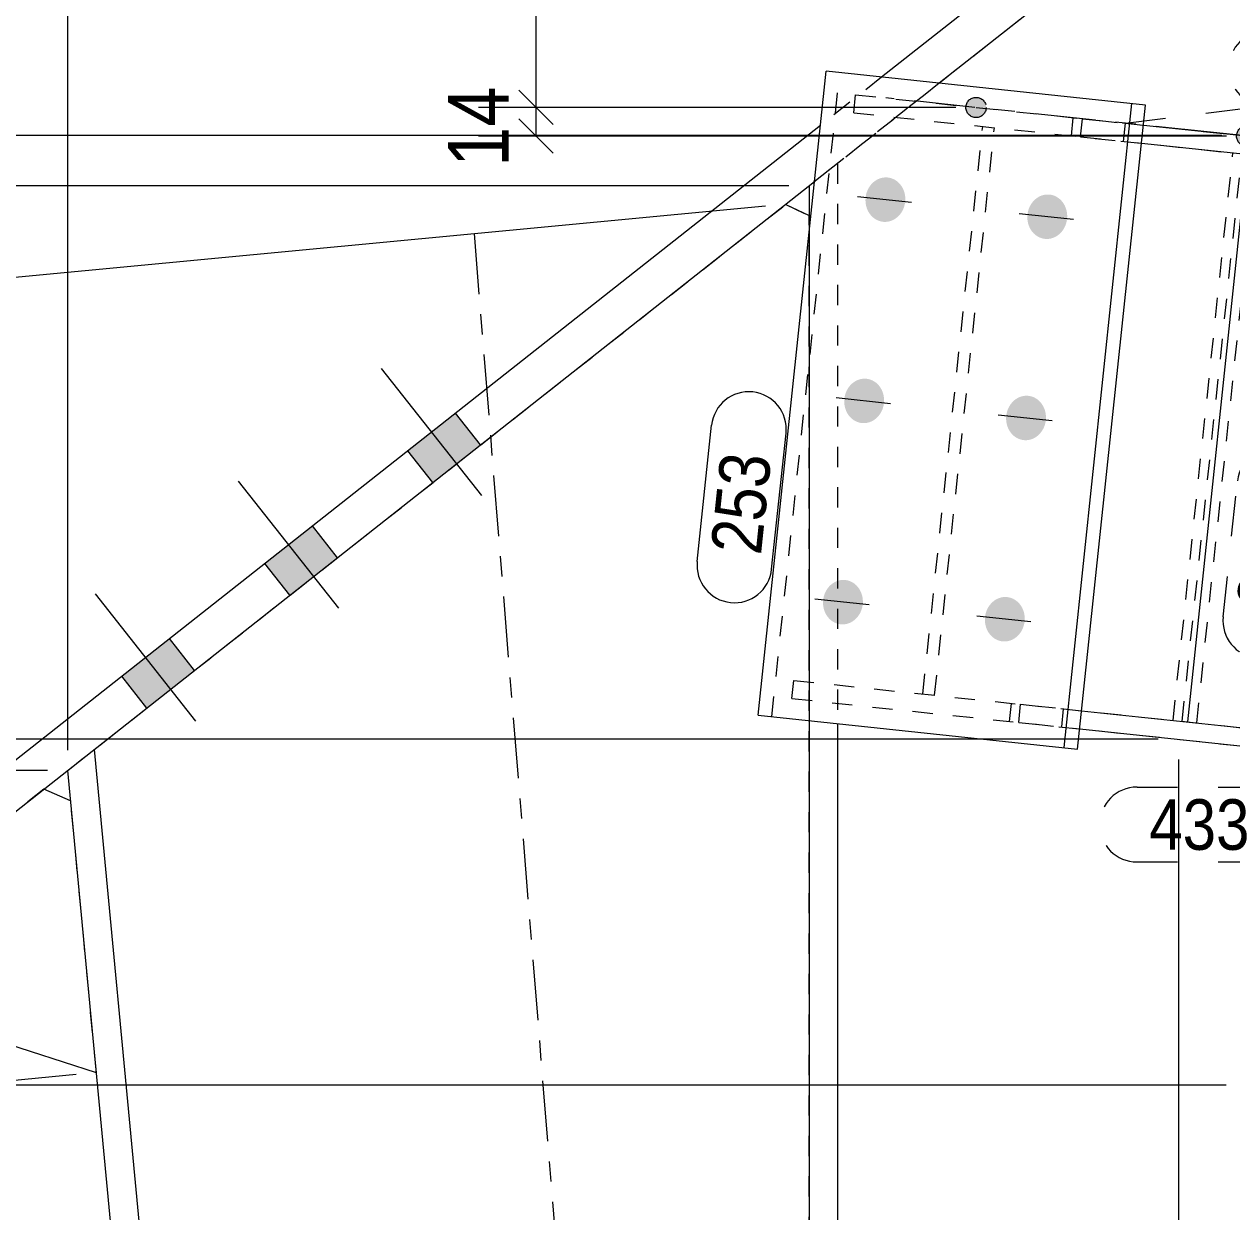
# Model space of a CAD drawing. Header units: millimetres. Extents: x 2 to 579, y 1 to 825.
# Drawn here: x 236.2 to 295.9, y 552.7 to 611.4 of the extents above; entities that cross this region are included whole.
import ezdxf

# ---------------------------------------------------------------- set-up
doc = ezdxf.new("R2010")
doc.units = ezdxf.units.MM
for name, pattern in [('XKITLINE00', [0]), ('XKITLINE01', [4, 1, -1, 1, -1]), ('XKITLINE02', [4, 2, -2]), ('XKITLINE03', [6, 3, -1, 1, -1])]:
    doc.linetypes.add(name, pattern=pattern)
for name, color, linetype, lineweight in [('Bolt', 3, 'Continuous', 0), ('Dimensions', 7, 'Continuous', 0), ('Part', 2, 'Continuous', 0), ('PartMark', 7, 'Continuous', 0)]:
    doc.layers.add(name, color=color, linetype=linetype, lineweight=lineweight)
doc.styles.add('ARIAL', font='ARIAL.TTF')

# ---------------------------------------------------------------- blocks, each defined once
blk = doc.blocks.new('*A15')
at = {"layer": 'Bolt'}
for points in [[(256.395, 588.751), (255.157, 590.322), (257.513, 592.179), (258.751, 590.608)], [(256.395, 588.751), (255.157, 590.322), (257.513, 592.179), (258.751, 590.608)], [(249.327, 583.179), (248.089, 584.75), (250.445, 586.607), (251.683, 585.036)], [(249.327, 583.179), (248.089, 584.75), (250.445, 586.607), (251.683, 585.036)], [(242.259, 577.607), (241.021, 579.178), (243.377, 581.035), (244.615, 579.464)], [(242.259, 577.607), (241.021, 579.178), (243.377, 581.035), (244.615, 579.464)]]:
    blk.add_hatch(color=3, dxfattribs=at).paths.add_polyline_path(points, flags=17)
at = {"layer": 'Bolt', "color": 3, "linetype": 'XKITLINE00', "lineweight": 0}
for p, q in [((258.811, 588.109), (253.859, 594.391)), ((258.811, 588.109), (253.859, 594.391)), ((258.751, 590.608), (257.513, 592.179)), ((258.751, 590.608), (257.513, 592.179)), ((256.395, 588.751), (255.157, 590.322)), ((256.395, 588.751), (255.157, 590.322)), ((251.743, 582.537), (246.791, 588.82)), ((251.743, 582.537), (246.791, 588.82)), ((251.683, 585.036), (250.445, 586.607)), ((251.683, 585.036), (250.445, 586.607)), ((249.327, 583.179), (248.089, 584.75)), ((249.327, 583.179), (248.089, 584.75)), ((244.676, 576.965), (239.723, 583.248)), ((244.676, 576.965), (239.723, 583.248)), ((244.615, 579.464), (243.377, 581.035)), ((244.615, 579.464), (243.377, 581.035)), ((242.259, 577.607), (241.021, 579.178)), ((242.259, 577.607), (241.021, 579.178))]:
    blk.add_line(p, q, dxfattribs=at)
blk = doc.blocks.new('*A27')
at = {"layer": 'Bolt'}
for points in [[(279.732, 602.597), (279.728, 602.571), (279.724, 602.544), (279.719, 602.518), (279.714, 602.491), (279.708, 602.465), (279.701, 602.439), (279.694, 602.413), (279.686, 602.387), (279.678, 602.362), (279.669, 602.336), (279.659, 602.311), (279.65, 602.286), (279.639, 602.262), (279.628, 602.237), (279.616, 602.214), (279.604, 602.19), (279.592, 602.166), (279.579, 602.143), (279.565, 602.121), (279.551, 602.098), (279.537, 602.077), (279.522, 602.055), (279.506, 602.034), (279.49, 602.013), (279.474, 601.993), (279.457, 601.973), (279.44, 601.954), (279.422, 601.935), (279.404, 601.916), (279.386, 601.898), (279.367, 601.881), (279.348, 601.864), (279.328, 601.848), (279.309, 601.832), (279.288, 601.816), (279.268, 601.802), (279.247, 601.787), (279.226, 601.774), (279.205, 601.761), (279.183, 601.748), (279.161, 601.736), (279.139, 601.725), (279.116, 601.714), (279.094, 601.704), (279.071, 601.694), (279.048, 601.686), (279.025, 601.677), (279.001, 601.67), (278.978, 601.663), (278.954, 601.656), (278.931, 601.651), (278.907, 601.646), (278.883, 601.641), (278.859, 601.637), (278.835, 601.634), (278.811, 601.632), (278.787, 601.63), (278.762, 601.629), (278.738, 601.629), (278.714, 601.629), (278.69, 601.63), (278.666, 601.631), (278.642, 601.633), (278.618, 601.636), (278.594, 601.64), (278.57, 601.644), (278.547, 601.649), (278.523, 601.654), (278.5, 601.66), (278.476, 601.667), (278.453, 601.675), (278.43, 601.683), (278.408, 601.691), (278.385, 601.701), (278.363, 601.711), (278.341, 601.721), (278.319, 601.732), (278.298, 601.744), (278.276, 601.756), (278.255, 601.769), (278.235, 601.783), (278.215, 601.797), (278.195, 601.811), (278.175, 601.826), (278.156, 601.842), (278.137, 601.858), (278.118, 601.875), (278.1, 601.892), (278.082, 601.91), (278.065, 601.928), (278.048, 601.947), (278.031, 601.966), (278.015, 601.986), (277.999, 602.006), (277.984, 602.027), (277.969, 602.048), (277.955, 602.069), (277.941, 602.091), (277.928, 602.113), (277.915, 602.136), (277.903, 602.159), (277.891, 602.182), (277.88, 602.205), (277.869, 602.229), (277.859, 602.253), (277.85, 602.278), (277.84, 602.303), (277.832, 602.328), (277.824, 602.353), (277.817, 602.378), (277.81, 602.404), (277.803, 602.43), (277.798, 602.456), (277.793, 602.482), (277.788, 602.509), (277.784, 602.535), (277.781, 602.562), (277.778, 602.588), (277.776, 602.615), (277.774, 602.642), (277.773, 602.669), (277.773, 602.696), (277.773, 602.723), (277.774, 602.75), (277.775, 602.777), (277.777, 602.804), (277.779, 602.831), (277.783, 602.857), (277.786, 602.884), (277.791, 602.911), (277.795, 602.937), (277.801, 602.964), (277.807, 602.99), (277.814, 603.016), (277.821, 603.042), (277.828, 603.068), (277.837, 603.093), (277.846, 603.119), (277.855, 603.144), (277.865, 603.168), (277.875, 603.193), (277.886, 603.217), (277.898, 603.241), (277.91, 603.265), (277.923, 603.288), (277.936, 603.311), (277.949, 603.334), (277.963, 603.356), (277.978, 603.378), (277.993, 603.4), (278.008, 603.421), (278.024, 603.442), (278.041, 603.462), (278.057, 603.482), (278.075, 603.501), (278.092, 603.52), (278.11, 603.538), (278.129, 603.556), (278.147, 603.574), (278.167, 603.591), (278.186, 603.607), (278.206, 603.623), (278.226, 603.638), (278.247, 603.653), (278.267, 603.668), (278.289, 603.681), (278.31, 603.694), (278.332, 603.707), (278.354, 603.719), (278.376, 603.73), (278.398, 603.741), (278.421, 603.751), (278.443, 603.76), (278.466, 603.769), (278.49, 603.778), (278.513, 603.785), (278.536, 603.792), (278.56, 603.798), (278.584, 603.804), (278.608, 603.809), (278.632, 603.814), (278.656, 603.817), (278.68, 603.82), (278.704, 603.823), (278.728, 603.825), (278.752, 603.826), (278.776, 603.826), (278.8, 603.826), (278.825, 603.825), (278.849, 603.824), (278.873, 603.821), (278.897, 603.818), (278.92, 603.815), (278.944, 603.811), (278.968, 603.806), (278.991, 603.8), (279.015, 603.794), (279.038, 603.788), (279.061, 603.78), (279.084, 603.772), (279.107, 603.764), (279.129, 603.754), (279.151, 603.744), (279.174, 603.734), (279.195, 603.723), (279.217, 603.711), (279.238, 603.699), (279.259, 603.686), (279.28, 603.672), (279.3, 603.658), (279.32, 603.644), (279.34, 603.628), (279.359, 603.613), (279.378, 603.596), (279.396, 603.58), (279.415, 603.562), (279.432, 603.545), (279.45, 603.526), (279.467, 603.508), (279.483, 603.488), (279.499, 603.469), (279.515, 603.449), (279.53, 603.428), (279.545, 603.407), (279.559, 603.386), (279.573, 603.364), (279.586, 603.342), (279.599, 603.319), (279.611, 603.296), (279.623, 603.273), (279.634, 603.249), (279.645, 603.226), (279.655, 603.201), (279.665, 603.177), (279.674, 603.152), (279.683, 603.127), (279.691, 603.102), (279.698, 603.076), (279.705, 603.051), (279.711, 603.025), (279.717, 602.999), (279.722, 602.973), (279.726, 602.946), (279.73, 602.92), (279.734, 602.893), (279.737, 602.866), (279.739, 602.84), (279.74, 602.813), (279.741, 602.786), (279.742, 602.759), (279.742, 602.732), (279.741, 602.705), (279.74, 602.678), (279.738, 602.651), (279.735, 602.624)], [(287.732, 601.754), (287.729, 601.727), (287.724, 601.7), (287.719, 601.674), (287.714, 601.647), (287.708, 601.621), (287.701, 601.595), (287.694, 601.569), (287.686, 601.543), (287.678, 601.518), (287.669, 601.492), (287.66, 601.467), (287.65, 601.442), (287.639, 601.418), (287.628, 601.394), (287.617, 601.37), (287.605, 601.346), (287.592, 601.323), (287.579, 601.3), (287.565, 601.277), (287.551, 601.255), (287.537, 601.233), (287.522, 601.211), (287.506, 601.19), (287.491, 601.169), (287.474, 601.149), (287.457, 601.129), (287.44, 601.11), (287.423, 601.091), (287.405, 601.073), (287.386, 601.055), (287.367, 601.037), (287.348, 601.02), (287.329, 601.004), (287.309, 600.988), (287.289, 600.973), (287.268, 600.958), (287.247, 600.943), (287.226, 600.93), (287.205, 600.917), (287.183, 600.904), (287.161, 600.892), (287.139, 600.881), (287.117, 600.87), (287.094, 600.86), (287.071, 600.851), (287.048, 600.842), (287.025, 600.833), (287.002, 600.826), (286.978, 600.819), (286.955, 600.813), (286.931, 600.807), (286.907, 600.802), (286.883, 600.797), (286.859, 600.794), (286.835, 600.791), (286.811, 600.788), (286.787, 600.786), (286.763, 600.785), (286.739, 600.785), (286.714, 600.785), (286.69, 600.786), (286.666, 600.787), (286.642, 600.79), (286.618, 600.793), (286.594, 600.796), (286.571, 600.8), (286.547, 600.805), (286.523, 600.81), (286.5, 600.817), (286.477, 600.823), (286.454, 600.831), (286.431, 600.839), (286.408, 600.847), (286.386, 600.857), (286.363, 600.867), (286.341, 600.877), (286.319, 600.888), (286.298, 600.9), (286.277, 600.912), (286.256, 600.925), (286.235, 600.939), (286.215, 600.953), (286.195, 600.967), (286.175, 600.983), (286.156, 600.998), (286.137, 601.015), (286.118, 601.031), (286.1, 601.049), (286.082, 601.066), (286.065, 601.085), (286.048, 601.103), (286.031, 601.123), (286.015, 601.142), (286, 601.162), (285.985, 601.183), (285.97, 601.204), (285.956, 601.225), (285.942, 601.247), (285.928, 601.269), (285.916, 601.292), (285.903, 601.315), (285.892, 601.338), (285.88, 601.362), (285.87, 601.385), (285.86, 601.41), (285.85, 601.434), (285.841, 601.459), (285.832, 601.484), (285.824, 601.509), (285.817, 601.535), (285.81, 601.56), (285.804, 601.586), (285.798, 601.612), (285.793, 601.638), (285.788, 601.665), (285.784, 601.691), (285.781, 601.718), (285.778, 601.745), (285.776, 601.771), (285.774, 601.798), (285.773, 601.825), (285.773, 601.852), (285.773, 601.879), (285.774, 601.906), (285.775, 601.933), (285.777, 601.96), (285.78, 601.987), (285.783, 602.014), (285.787, 602.04), (285.791, 602.067), (285.796, 602.093), (285.801, 602.12), (285.807, 602.146), (285.814, 602.172), (285.821, 602.198), (285.829, 602.224), (285.837, 602.249), (285.846, 602.275), (285.855, 602.3), (285.865, 602.325), (285.876, 602.349), (285.887, 602.374), (285.898, 602.397), (285.91, 602.421), (285.923, 602.445), (285.936, 602.468), (285.95, 602.49), (285.964, 602.513), (285.978, 602.534), (285.993, 602.556), (286.009, 602.577), (286.025, 602.598), (286.041, 602.618), (286.058, 602.638), (286.075, 602.657), (286.092, 602.676), (286.111, 602.695), (286.129, 602.713), (286.148, 602.73), (286.167, 602.747), (286.186, 602.763), (286.206, 602.779), (286.226, 602.795), (286.247, 602.809), (286.268, 602.824), (286.289, 602.837), (286.31, 602.85), (286.332, 602.863), (286.354, 602.875), (286.376, 602.886), (286.398, 602.897), (286.421, 602.907), (286.444, 602.917), (286.467, 602.925), (286.49, 602.934), (286.513, 602.941), (286.537, 602.948), (286.56, 602.955), (286.584, 602.96), (286.608, 602.965), (286.632, 602.97), (286.656, 602.974), (286.68, 602.977), (286.704, 602.979), (286.728, 602.981), (286.752, 602.982), (286.777, 602.982), (286.801, 602.982), (286.825, 602.981), (286.849, 602.98), (286.873, 602.978), (286.897, 602.975), (286.921, 602.971), (286.945, 602.967), (286.968, 602.962), (286.992, 602.957), (287.015, 602.951), (287.038, 602.944), (287.061, 602.936), (287.084, 602.928), (287.107, 602.92), (287.13, 602.91), (287.152, 602.9), (287.174, 602.89), (287.196, 602.879), (287.217, 602.867), (287.238, 602.855), (287.259, 602.842), (287.28, 602.828), (287.3, 602.814), (287.32, 602.8), (287.34, 602.785), (287.359, 602.769), (287.378, 602.753), (287.397, 602.736), (287.415, 602.719), (287.433, 602.701), (287.45, 602.683), (287.467, 602.664), (287.484, 602.645), (287.5, 602.625), (287.515, 602.605), (287.531, 602.584), (287.545, 602.563), (287.56, 602.542), (287.573, 602.52), (287.587, 602.498), (287.599, 602.475), (287.612, 602.452), (287.623, 602.429), (287.635, 602.406), (287.645, 602.382), (287.656, 602.358), (287.665, 602.333), (287.674, 602.308), (287.683, 602.283), (287.691, 602.258), (287.698, 602.233), (287.705, 602.207), (287.711, 602.181), (287.717, 602.155), (287.722, 602.129), (287.727, 602.102), (287.731, 602.076), (287.734, 602.049), (287.737, 602.023), (287.739, 601.996), (287.741, 601.969), (287.742, 601.942), (287.742, 601.915), (287.742, 601.888), (287.741, 601.861), (287.74, 601.834), (287.738, 601.807), (287.735, 601.78)], [(278.683, 592.653), (278.679, 592.626), (278.675, 592.599), (278.67, 592.573), (278.665, 592.546), (278.659, 592.52), (278.652, 592.494), (278.645, 592.468), (278.637, 592.442), (278.629, 592.417), (278.62, 592.391), (278.611, 592.366), (278.601, 592.342), (278.59, 592.317), (278.579, 592.293), (278.568, 592.269), (278.555, 592.245), (278.543, 592.222), (278.53, 592.199), (278.516, 592.176), (278.502, 592.154), (278.488, 592.132), (278.473, 592.11), (278.457, 592.089), (278.441, 592.068), (278.425, 592.048), (278.408, 592.028), (278.391, 592.009), (278.373, 591.99), (278.355, 591.972), (278.337, 591.954), (278.318, 591.936), (278.299, 591.919), (278.279, 591.903), (278.26, 591.887), (278.239, 591.872), (278.219, 591.857), (278.198, 591.842), (278.177, 591.829), (278.156, 591.816), (278.134, 591.803), (278.112, 591.791), (278.09, 591.78), (278.067, 591.769), (278.045, 591.759), (278.022, 591.75), (277.999, 591.741), (277.976, 591.732), (277.953, 591.725), (277.929, 591.718), (277.905, 591.712), (277.882, 591.706), (277.858, 591.701), (277.834, 591.696), (277.81, 591.693), (277.786, 591.69), (277.762, 591.687), (277.738, 591.685), (277.713, 591.684), (277.689, 591.684), (277.665, 591.684), (277.641, 591.685), (277.617, 591.686), (277.593, 591.689), (277.569, 591.692), (277.545, 591.695), (277.521, 591.699), (277.498, 591.704), (277.474, 591.71), (277.451, 591.716), (277.427, 591.722), (277.404, 591.73), (277.381, 591.738), (277.359, 591.746), (277.336, 591.756), (277.314, 591.766), (277.292, 591.776), (277.27, 591.787), (277.249, 591.799), (277.227, 591.811), (277.207, 591.824), (277.186, 591.838), (277.166, 591.852), (277.146, 591.866), (277.126, 591.882), (277.107, 591.897), (277.088, 591.914), (277.069, 591.93), (277.051, 591.948), (277.033, 591.965), (277.016, 591.984), (276.999, 592.002), (276.982, 592.022), (276.966, 592.041), (276.95, 592.061), (276.935, 592.082), (276.921, 592.103), (276.906, 592.124), (276.893, 592.146), (276.879, 592.168), (276.866, 592.191), (276.854, 592.214), (276.842, 592.237), (276.831, 592.261), (276.82, 592.284), (276.81, 592.309), (276.801, 592.333), (276.792, 592.358), (276.783, 592.383), (276.775, 592.408), (276.768, 592.434), (276.761, 592.459), (276.754, 592.485), (276.749, 592.511), (276.744, 592.537), (276.739, 592.564), (276.735, 592.59), (276.732, 592.617), (276.729, 592.644), (276.727, 592.67), (276.725, 592.697), (276.724, 592.724), (276.724, 592.751), (276.724, 592.778), (276.725, 592.805), (276.726, 592.832), (276.728, 592.859), (276.73, 592.886), (276.734, 592.913), (276.737, 592.939), (276.742, 592.966), (276.746, 592.992), (276.752, 593.019), (276.758, 593.045), (276.765, 593.071), (276.772, 593.097), (276.78, 593.123), (276.788, 593.148), (276.797, 593.174), (276.806, 593.199), (276.816, 593.224), (276.827, 593.248), (276.838, 593.273), (276.849, 593.297), (276.861, 593.32), (276.874, 593.344), (276.887, 593.367), (276.9, 593.389), (276.914, 593.412), (276.929, 593.433), (276.944, 593.455), (276.959, 593.476), (276.975, 593.497), (276.992, 593.517), (277.008, 593.537), (277.026, 593.556), (277.043, 593.575), (277.061, 593.594), (277.08, 593.612), (277.098, 593.629), (277.118, 593.646), (277.137, 593.662), (277.157, 593.678), (277.177, 593.694), (277.198, 593.708), (277.218, 593.723), (277.24, 593.736), (277.261, 593.749), (277.283, 593.762), (277.305, 593.774), (277.327, 593.785), (277.349, 593.796), (277.372, 593.806), (277.395, 593.816), (277.418, 593.824), (277.441, 593.833), (277.464, 593.84), (277.488, 593.847), (277.511, 593.854), (277.535, 593.859), (277.559, 593.864), (277.583, 593.869), (277.607, 593.873), (277.631, 593.876), (277.655, 593.878), (277.679, 593.88), (277.703, 593.881), (277.727, 593.881), (277.751, 593.881), (277.776, 593.88), (277.8, 593.879), (277.824, 593.877), (277.848, 593.874), (277.872, 593.87), (277.895, 593.866), (277.919, 593.861), (277.942, 593.856), (277.966, 593.85), (277.989, 593.843), (278.012, 593.835), (278.035, 593.827), (278.058, 593.819), (278.08, 593.809), (278.103, 593.799), (278.125, 593.789), (278.146, 593.778), (278.168, 593.766), (278.189, 593.754), (278.21, 593.741), (278.231, 593.727), (278.251, 593.713), (278.271, 593.699), (278.291, 593.684), (278.31, 593.668), (278.329, 593.652), (278.347, 593.635), (278.366, 593.618), (278.383, 593.6), (278.401, 593.582), (278.418, 593.563), (278.434, 593.544), (278.45, 593.524), (278.466, 593.504), (278.481, 593.483), (278.496, 593.462), (278.51, 593.441), (278.524, 593.419), (278.537, 593.397), (278.55, 593.374), (278.562, 593.351), (278.574, 593.328), (278.585, 593.305), (278.596, 593.281), (278.606, 593.257), (278.616, 593.232), (278.625, 593.207), (278.634, 593.182), (278.642, 593.157), (278.649, 593.132), (278.656, 593.106), (278.662, 593.08), (278.668, 593.054), (278.673, 593.028), (278.677, 593.001), (278.681, 592.975), (278.685, 592.948), (278.688, 592.922), (278.69, 592.895), (278.691, 592.868), (278.692, 592.841), (278.693, 592.814), (278.693, 592.787), (278.692, 592.76), (278.691, 592.733), (278.689, 592.706), (278.686, 592.679)], [(286.683, 591.809), (286.68, 591.782), (286.675, 591.755), (286.67, 591.729), (286.665, 591.702), (286.659, 591.676), (286.652, 591.65), (286.645, 591.624), (286.637, 591.598), (286.629, 591.573), (286.62, 591.548), (286.611, 591.522), (286.601, 591.498), (286.59, 591.473), (286.579, 591.449), (286.568, 591.425), (286.556, 591.401), (286.543, 591.378), (286.53, 591.355), (286.517, 591.332), (286.502, 591.31), (286.488, 591.288), (286.473, 591.266), (286.458, 591.245), (286.442, 591.225), (286.425, 591.204), (286.408, 591.184), (286.391, 591.165), (286.374, 591.146), (286.356, 591.128), (286.337, 591.11), (286.318, 591.092), (286.299, 591.075), (286.28, 591.059), (286.26, 591.043), (286.24, 591.028), (286.219, 591.013), (286.198, 590.999), (286.177, 590.985), (286.156, 590.972), (286.134, 590.959), (286.112, 590.947), (286.09, 590.936), (286.068, 590.925), (286.045, 590.915), (286.022, 590.906), (285.999, 590.897), (285.976, 590.889), (285.953, 590.881), (285.929, 590.874), (285.906, 590.868), (285.882, 590.862), (285.858, 590.857), (285.834, 590.853), (285.81, 590.849), (285.786, 590.846), (285.762, 590.843), (285.738, 590.842), (285.714, 590.84), (285.69, 590.84), (285.665, 590.84), (285.641, 590.841), (285.617, 590.843), (285.593, 590.845), (285.569, 590.848), (285.545, 590.851), (285.522, 590.855), (285.498, 590.86), (285.474, 590.866), (285.451, 590.872), (285.428, 590.879), (285.405, 590.886), (285.382, 590.894), (285.359, 590.903), (285.337, 590.912), (285.314, 590.922), (285.292, 590.932), (285.271, 590.944), (285.249, 590.955), (285.228, 590.968), (285.207, 590.98), (285.186, 590.994), (285.166, 591.008), (285.146, 591.023), (285.126, 591.038), (285.107, 591.053), (285.088, 591.07), (285.069, 591.086), (285.051, 591.104), (285.033, 591.122), (285.016, 591.14), (284.999, 591.159), (284.983, 591.178), (284.966, 591.197), (284.951, 591.218), (284.936, 591.238), (284.921, 591.259), (284.907, 591.281), (284.893, 591.302), (284.88, 591.324), (284.867, 591.347), (284.854, 591.37), (284.843, 591.393), (284.831, 591.417), (284.821, 591.441), (284.811, 591.465), (284.801, 591.489), (284.792, 591.514), (284.783, 591.539), (284.775, 591.564), (284.768, 591.59), (284.761, 591.615), (284.755, 591.641), (284.749, 591.667), (284.744, 591.694), (284.739, 591.72), (284.735, 591.746), (284.732, 591.773), (284.729, 591.8), (284.727, 591.826), (284.725, 591.853), (284.724, 591.88), (284.724, 591.907), (284.724, 591.934), (284.725, 591.961), (284.726, 591.988), (284.728, 592.015), (284.731, 592.042), (284.734, 592.069), (284.738, 592.095), (284.742, 592.122), (284.747, 592.149), (284.752, 592.175), (284.758, 592.201), (284.765, 592.227), (284.772, 592.253), (284.78, 592.279), (284.788, 592.305), (284.797, 592.33), (284.806, 592.355), (284.816, 592.38), (284.827, 592.404), (284.838, 592.429), (284.849, 592.453), (284.861, 592.476), (284.874, 592.5), (284.887, 592.523), (284.901, 592.545), (284.915, 592.568), (284.929, 592.59), (284.944, 592.611), (284.96, 592.632), (284.976, 592.653), (284.992, 592.673), (285.009, 592.693), (285.026, 592.712), (285.044, 592.731), (285.062, 592.75), (285.08, 592.768), (285.099, 592.785), (285.118, 592.802), (285.137, 592.819), (285.157, 592.834), (285.177, 592.85), (285.198, 592.865), (285.219, 592.879), (285.24, 592.893), (285.261, 592.906), (285.283, 592.918), (285.305, 592.93), (285.327, 592.941), (285.349, 592.952), (285.372, 592.962), (285.395, 592.972), (285.418, 592.981), (285.441, 592.989), (285.464, 592.996), (285.488, 593.003), (285.511, 593.01), (285.535, 593.016), (285.559, 593.021), (285.583, 593.025), (285.607, 593.029), (285.631, 593.032), (285.655, 593.034), (285.679, 593.036), (285.703, 593.037), (285.728, 593.038), (285.752, 593.037), (285.776, 593.036), (285.8, 593.035), (285.824, 593.033), (285.848, 593.03), (285.872, 593.026), (285.896, 593.022), (285.919, 593.017), (285.943, 593.012), (285.966, 593.006), (285.989, 592.999), (286.013, 592.992), (286.035, 592.983), (286.058, 592.975), (286.081, 592.966), (286.103, 592.956), (286.125, 592.945), (286.147, 592.934), (286.168, 592.922), (286.189, 592.91), (286.21, 592.897), (286.231, 592.884), (286.251, 592.869), (286.271, 592.855), (286.291, 592.84), (286.31, 592.824), (286.329, 592.808), (286.348, 592.791), (286.366, 592.774), (286.384, 592.756), (286.401, 592.738), (286.418, 592.719), (286.435, 592.7), (286.451, 592.68), (286.466, 592.66), (286.482, 592.639), (286.496, 592.618), (286.511, 592.597), (286.524, 592.575), (286.538, 592.553), (286.55, 592.53), (286.563, 592.508), (286.574, 592.484), (286.586, 592.461), (286.596, 592.437), (286.607, 592.413), (286.616, 592.388), (286.625, 592.363), (286.634, 592.338), (286.642, 592.313), (286.649, 592.288), (286.656, 592.262), (286.662, 592.236), (286.668, 592.21), (286.673, 592.184), (286.678, 592.158), (286.682, 592.131), (286.685, 592.104), (286.688, 592.078), (286.69, 592.051), (286.692, 592.024), (286.693, 591.997), (286.693, 591.97), (286.693, 591.943), (286.692, 591.916), (286.691, 591.889), (286.689, 591.862), (286.686, 591.836)], [(277.634, 582.708), (277.63, 582.681), (277.626, 582.654), (277.621, 582.628), (277.616, 582.601), (277.61, 582.575), (277.603, 582.549), (277.596, 582.523), (277.588, 582.497), (277.58, 582.472), (277.571, 582.447), (277.562, 582.422), (277.552, 582.397), (277.541, 582.372), (277.53, 582.348), (277.519, 582.324), (277.507, 582.3), (277.494, 582.277), (277.481, 582.254), (277.467, 582.231), (277.453, 582.209), (277.439, 582.187), (277.424, 582.165), (277.408, 582.144), (277.392, 582.124), (277.376, 582.103), (277.359, 582.083), (277.342, 582.064), (277.324, 582.045), (277.306, 582.027), (277.288, 582.009), (277.269, 581.991), (277.25, 581.974), (277.231, 581.958), (277.211, 581.942), (277.19, 581.927), (277.17, 581.912), (277.149, 581.898), (277.128, 581.884), (277.107, 581.871), (277.085, 581.858), (277.063, 581.846), (277.041, 581.835), (277.019, 581.824), (276.996, 581.814), (276.973, 581.805), (276.95, 581.796), (276.927, 581.788), (276.904, 581.78), (276.88, 581.773), (276.857, 581.767), (276.833, 581.761), (276.809, 581.756), (276.785, 581.752), (276.761, 581.748), (276.737, 581.745), (276.713, 581.742), (276.689, 581.741), (276.665, 581.739), (276.64, 581.739), (276.616, 581.739), (276.592, 581.74), (276.568, 581.742), (276.544, 581.744), (276.52, 581.747), (276.496, 581.75), (276.472, 581.754), (276.449, 581.759), (276.425, 581.765), (276.402, 581.771), (276.378, 581.778), (276.355, 581.785), (276.333, 581.793), (276.31, 581.802), (276.287, 581.811), (276.265, 581.821), (276.243, 581.831), (276.221, 581.843), (276.2, 581.854), (276.179, 581.867), (276.158, 581.879), (276.137, 581.893), (276.117, 581.907), (276.097, 581.922), (276.077, 581.937), (276.058, 581.952), (276.039, 581.969), (276.02, 581.985), (276.002, 582.003), (275.984, 582.021), (275.967, 582.039), (275.95, 582.058), (275.933, 582.077), (275.917, 582.096), (275.902, 582.117), (275.886, 582.137), (275.872, 582.158), (275.857, 582.18), (275.844, 582.201), (275.83, 582.223), (275.817, 582.246), (275.805, 582.269), (275.793, 582.292), (275.782, 582.316), (275.771, 582.34), (275.761, 582.364), (275.752, 582.388), (275.743, 582.413), (275.734, 582.438), (275.726, 582.463), (275.719, 582.489), (275.712, 582.514), (275.706, 582.54), (275.7, 582.566), (275.695, 582.593), (275.69, 582.619), (275.686, 582.645), (275.683, 582.672), (275.68, 582.699), (275.678, 582.725), (275.676, 582.752), (275.675, 582.779), (275.675, 582.806), (275.675, 582.833), (275.676, 582.86), (275.677, 582.887), (275.679, 582.914), (275.682, 582.941), (275.685, 582.968), (275.688, 582.994), (275.693, 583.021), (275.698, 583.048), (275.703, 583.074), (275.709, 583.1), (275.716, 583.126), (275.723, 583.152), (275.731, 583.178), (275.739, 583.204), (275.748, 583.229), (275.757, 583.254), (275.767, 583.279), (275.778, 583.303), (275.789, 583.328), (275.8, 583.352), (275.812, 583.375), (275.825, 583.399), (275.838, 583.422), (275.851, 583.444), (275.865, 583.467), (275.88, 583.489), (275.895, 583.51), (275.91, 583.531), (275.926, 583.552), (275.943, 583.572), (275.959, 583.592), (275.977, 583.611), (275.994, 583.63), (276.012, 583.649), (276.031, 583.667), (276.05, 583.684), (276.069, 583.701), (276.088, 583.718), (276.108, 583.733), (276.128, 583.749), (276.149, 583.764), (276.17, 583.778), (276.191, 583.792), (276.212, 583.805), (276.234, 583.817), (276.256, 583.829), (276.278, 583.84), (276.3, 583.851), (276.323, 583.861), (276.346, 583.871), (276.369, 583.88), (276.392, 583.888), (276.415, 583.896), (276.439, 583.902), (276.462, 583.909), (276.486, 583.915), (276.51, 583.92), (276.534, 583.924), (276.558, 583.928), (276.582, 583.931), (276.606, 583.933), (276.63, 583.935), (276.654, 583.936), (276.678, 583.937), (276.702, 583.936), (276.727, 583.935), (276.751, 583.934), (276.775, 583.932), (276.799, 583.929), (276.823, 583.925), (276.846, 583.921), (276.87, 583.916), (276.894, 583.911), (276.917, 583.905), (276.94, 583.898), (276.963, 583.891), (276.986, 583.883), (277.009, 583.874), (277.031, 583.865), (277.054, 583.855), (277.076, 583.844), (277.097, 583.833), (277.119, 583.821), (277.14, 583.809), (277.161, 583.796), (277.182, 583.783), (277.202, 583.769), (277.222, 583.754), (277.242, 583.739), (277.261, 583.723), (277.28, 583.707), (277.299, 583.69), (277.317, 583.673), (277.334, 583.655), (277.352, 583.637), (277.369, 583.618), (277.385, 583.599), (277.401, 583.579), (277.417, 583.559), (277.432, 583.538), (277.447, 583.517), (277.461, 583.496), (277.475, 583.474), (277.488, 583.452), (277.501, 583.429), (277.513, 583.407), (277.525, 583.383), (277.536, 583.36), (277.547, 583.336), (277.557, 583.312), (277.567, 583.287), (277.576, 583.262), (277.585, 583.237), (277.593, 583.212), (277.6, 583.187), (277.607, 583.161), (277.613, 583.135), (277.619, 583.109), (277.624, 583.083), (277.629, 583.057), (277.633, 583.03), (277.636, 583.004), (277.639, 582.977), (277.641, 582.95), (277.642, 582.923), (277.643, 582.896), (277.644, 582.869), (277.644, 582.842), (277.643, 582.815), (277.642, 582.788), (277.64, 582.761), (277.637, 582.735)], [(285.634, 581.864), (285.631, 581.837), (285.626, 581.811), (285.621, 581.784), (285.616, 581.758), (285.61, 581.731), (285.603, 581.705), (285.596, 581.679), (285.588, 581.654), (285.58, 581.628), (285.571, 581.603), (285.562, 581.578), (285.552, 581.553), (285.541, 581.528), (285.53, 581.504), (285.519, 581.48), (285.507, 581.456), (285.494, 581.433), (285.481, 581.41), (285.468, 581.387), (285.454, 581.365), (285.439, 581.343), (285.424, 581.322), (285.409, 581.3), (285.393, 581.28), (285.376, 581.259), (285.36, 581.24), (285.342, 581.22), (285.325, 581.201), (285.307, 581.183), (285.288, 581.165), (285.269, 581.147), (285.25, 581.131), (285.231, 581.114), (285.211, 581.098), (285.191, 581.083), (285.17, 581.068), (285.149, 581.054), (285.128, 581.04), (285.107, 581.027), (285.085, 581.015), (285.063, 581.003), (285.041, 580.991), (285.019, 580.981), (284.996, 580.97), (284.973, 580.961), (284.95, 580.952), (284.927, 580.944), (284.904, 580.936), (284.88, 580.929), (284.857, 580.923), (284.833, 580.917), (284.809, 580.912), (284.785, 580.908), (284.761, 580.904), (284.737, 580.901), (284.713, 580.898), (284.689, 580.897), (284.665, 580.896), (284.641, 580.895), (284.616, 580.895), (284.592, 580.896), (284.568, 580.898), (284.544, 580.9), (284.52, 580.903), (284.496, 580.906), (284.473, 580.911), (284.449, 580.915), (284.425, 580.921), (284.402, 580.927), (284.379, 580.934), (284.356, 580.941), (284.333, 580.949), (284.31, 580.958), (284.288, 580.967), (284.265, 580.977), (284.243, 580.988), (284.222, 580.999), (284.2, 581.01), (284.179, 581.023), (284.158, 581.036), (284.137, 581.049), (284.117, 581.063), (284.097, 581.078), (284.077, 581.093), (284.058, 581.109), (284.039, 581.125), (284.02, 581.142), (284.002, 581.159), (283.984, 581.177), (283.967, 581.195), (283.95, 581.214), (283.934, 581.233), (283.917, 581.253), (283.902, 581.273), (283.887, 581.293), (283.872, 581.314), (283.858, 581.336), (283.844, 581.357), (283.831, 581.38), (283.818, 581.402), (283.806, 581.425), (283.794, 581.448), (283.783, 581.472), (283.772, 581.496), (283.762, 581.52), (283.752, 581.544), (283.743, 581.569), (283.734, 581.594), (283.726, 581.619), (283.719, 581.645), (283.712, 581.671), (283.706, 581.696), (283.7, 581.722), (283.695, 581.749), (283.69, 581.775), (283.686, 581.802), (283.683, 581.828), (283.68, 581.855), (283.678, 581.882), (283.676, 581.909), (283.675, 581.935), (283.675, 581.962), (283.675, 581.989), (283.676, 582.016), (283.677, 582.043), (283.679, 582.07), (283.682, 582.097), (283.685, 582.124), (283.689, 582.151), (283.693, 582.177), (283.698, 582.204), (283.703, 582.23), (283.709, 582.256), (283.716, 582.283), (283.723, 582.308), (283.731, 582.334), (283.739, 582.36), (283.748, 582.385), (283.757, 582.41), (283.767, 582.435), (283.778, 582.46), (283.789, 582.484), (283.8, 582.508), (283.812, 582.532), (283.825, 582.555), (283.838, 582.578), (283.852, 582.601), (283.866, 582.623), (283.88, 582.645), (283.895, 582.666), (283.911, 582.687), (283.927, 582.708), (283.943, 582.728), (283.96, 582.748), (283.977, 582.768), (283.995, 582.787), (284.013, 582.805), (284.031, 582.823), (284.05, 582.84), (284.069, 582.857), (284.088, 582.874), (284.108, 582.89), (284.129, 582.905), (284.149, 582.92), (284.17, 582.934), (284.191, 582.948), (284.212, 582.961), (284.234, 582.973), (284.256, 582.985), (284.278, 582.997), (284.3, 583.007), (284.323, 583.017), (284.346, 583.027), (284.369, 583.036), (284.392, 583.044), (284.415, 583.052), (284.439, 583.059), (284.462, 583.065), (284.486, 583.071), (284.51, 583.076), (284.534, 583.08), (284.558, 583.084), (284.582, 583.087), (284.606, 583.089), (284.63, 583.091), (284.654, 583.092), (284.679, 583.093), (284.703, 583.092), (284.727, 583.092), (284.751, 583.09), (284.775, 583.088), (284.799, 583.085), (284.823, 583.081), (284.847, 583.077), (284.87, 583.072), (284.894, 583.067), (284.917, 583.061), (284.94, 583.054), (284.964, 583.047), (284.986, 583.039), (285.009, 583.03), (285.032, 583.021), (285.054, 583.011), (285.076, 583), (285.098, 582.989), (285.119, 582.977), (285.14, 582.965), (285.161, 582.952), (285.182, 582.939), (285.202, 582.925), (285.222, 582.91), (285.242, 582.895), (285.261, 582.879), (285.28, 582.863), (285.299, 582.846), (285.317, 582.829), (285.335, 582.811), (285.352, 582.793), (285.369, 582.774), (285.386, 582.755), (285.402, 582.735), (285.417, 582.715), (285.433, 582.695), (285.447, 582.674), (285.462, 582.652), (285.475, 582.63), (285.489, 582.608), (285.501, 582.586), (285.514, 582.563), (285.526, 582.539), (285.537, 582.516), (285.547, 582.492), (285.558, 582.468), (285.567, 582.443), (285.576, 582.419), (285.585, 582.394), (285.593, 582.368), (285.6, 582.343), (285.607, 582.317), (285.613, 582.291), (285.619, 582.265), (285.624, 582.239), (285.629, 582.213), (285.633, 582.186), (285.636, 582.16), (285.639, 582.133), (285.641, 582.106), (285.643, 582.079), (285.644, 582.052), (285.644, 582.025), (285.644, 581.998), (285.643, 581.972), (285.642, 581.945), (285.64, 581.918), (285.637, 581.891)]]:
    blk.add_hatch(color=3, dxfattribs=at).paths.add_polyline_path(points, flags=17)
at = {"layer": 'Bolt', "color": 3, "linetype": 'XKITLINE00', "lineweight": 0}
for p, q in [((280.05, 602.591), (277.375, 602.873)), ((288.051, 601.747), (285.375, 602.029)), ((279.001, 592.646), (276.326, 592.928)), ((287.002, 591.802), (284.326, 592.085)), ((277.952, 582.701), (275.277, 582.984)), ((285.953, 581.858), (283.277, 582.14))]:
    blk.add_line(p, q, dxfattribs=at)
blk = doc.blocks.new('*A28')
at = {"layer": 'Part', "color": 2, "linetype": 'XKITLINE00', "lineweight": 0}
for p, q in [((328.509, 648.148), (278.572, 608.78)), ((329.748, 646.578), (281.421, 608.48)), ((275.549, 606.398), (224.061, 565.807)), ((225.299, 564.237), (275.256, 603.62))]:
    blk.add_line(p, q, dxfattribs=at)
at = {"layer": 'Part', "color": 7, "linetype": 'XKITLINE01', "lineweight": 0}
for p, q in [((281.421, 608.48), (275.256, 603.62)), ((278.572, 608.78), (275.549, 606.398))]:
    blk.add_line(p, q, dxfattribs=at)
blk = doc.blocks.new('*A29')
at = {"layer": 'Part', "color": 7, "linetype": 'XKITLINE01', "lineweight": 0}
for p, q in [((319.99, 638.885), (274.99, 603.41)), ((276.39, 604.514), (276.39, 576.833)), ((274.99, 601.096), (274.99, 576.981))]:
    blk.add_line(p, q, dxfattribs=at)
at = {"layer": 'Part', "color": 2, "linetype": 'XKITLINE00', "lineweight": 0}
for p, q in [((274.99, 603.41), (274.99, 601.096)), ((274.99, 576.981), (274.99, 527.465)), ((276.39, 576.833), (276.39, 527.465))]:
    blk.add_line(p, q, dxfattribs=at)
blk = doc.blocks.new('*A32')
at = {"layer": 'Part', "color": 7, "linetype": 'XKITLINE01', "lineweight": 0}
for p, q in [((238.342, 574.519), (273.828, 602.494)), ((273.828, 602.494), (274.99, 601.94)), ((274.99, 601.941), (274.993, 601.94)), ((274.99, 527.465), (274.99, 601.94)), ((274.99, 601.94), (274.993, 601.94)), ((274.993, 601.94), (274.992, 527.465))]:
    blk.add_line(p, q, dxfattribs=at)
at = {"layer": 'Part', "color": 2, "linetype": 'XKITLINE00', "lineweight": 0}
for p, q in [((273.828, 602.494), (274.99, 601.941)), ((239.651, 575.551), (244.217, 527.465)), ((242.811, 527.465), (238.342, 574.519))]:
    blk.add_line(p, q, dxfattribs=at)
at = {"layer": 'Part', "color": 7, "linetype": 'XKITLINE03', "lineweight": 0}
blk.add_line((258.424, 601.051), (264.385, 527.465), dxfattribs=at)
blk = doc.blocks.new('*A34')
at = {"layer": 'Part', "color": 7, "linetype": 'XKITLINE01', "lineweight": 0}
for p, q in [((237.164, 573.591), (225.299, 564.237)), ((239.76, 559.586), (238.484, 573.026))]:
    blk.add_line(p, q, dxfattribs=at)
at = {"layer": 'Part', "color": 2, "linetype": 'XKITLINE00', "lineweight": 0}
for p, q in [((238.484, 573.026), (237.164, 573.591)), ((239.76, 559.586), (225.299, 564.237))]:
    blk.add_line(p, q, dxfattribs=at)
blk = doc.blocks.new('*A51')
at = {"layer": 'Part'}
for points in [[(283.213, 606.783), (283.188, 606.785), (283.164, 606.788), (283.14, 606.792), (283.116, 606.798), (283.092, 606.804), (283.069, 606.812), (283.046, 606.821), (283.023, 606.831), (283.002, 606.842), (282.98, 606.854), (282.959, 606.867), (282.939, 606.881), (282.92, 606.896), (282.901, 606.912), (282.884, 606.929), (282.867, 606.947), (282.851, 606.965), (282.836, 606.985), (282.822, 607.005), (282.808, 607.026), (282.796, 607.047), (282.785, 607.069), (282.775, 607.091), (282.766, 607.114), (282.759, 607.137), (282.752, 607.161), (282.747, 607.185), (282.743, 607.209), (282.74, 607.234), (282.738, 607.258), (282.737, 607.283), (282.738, 607.307), (282.74, 607.332), (282.743, 607.356), (282.747, 607.38), (282.752, 607.404), (282.759, 607.428), (282.766, 607.451), (282.775, 607.474), (282.785, 607.496), (282.796, 607.518), (282.808, 607.54), (282.822, 607.56), (282.836, 607.58), (282.851, 607.6), (282.867, 607.618), (282.884, 607.636), (282.901, 607.653), (282.92, 607.669), (282.939, 607.684), (282.959, 607.698), (282.98, 607.711), (283.002, 607.724), (283.023, 607.735), (283.046, 607.745), (283.069, 607.753), (283.092, 607.761), (283.116, 607.768), (283.14, 607.773), (283.164, 607.777), (283.188, 607.78), (283.213, 607.782), (283.237, 607.783), (283.262, 607.782), (283.286, 607.78), (283.311, 607.777), (283.335, 607.773), (283.359, 607.768), (283.382, 607.761), (283.406, 607.753), (283.429, 607.745), (283.451, 607.735), (283.473, 607.724), (283.494, 607.711), (283.515, 607.698), (283.535, 607.684), (283.554, 607.669), (283.573, 607.653), (283.591, 607.636), (283.608, 607.618), (283.624, 607.6), (283.639, 607.58), (283.653, 607.56), (283.666, 607.54), (283.678, 607.518), (283.689, 607.496), (283.699, 607.474), (283.708, 607.451), (283.716, 607.428), (283.722, 607.404), (283.728, 607.38), (283.732, 607.356), (283.735, 607.332), (283.737, 607.307), (283.737, 607.283), (283.737, 607.258), (283.735, 607.234), (283.732, 607.209), (283.728, 607.185), (283.722, 607.161), (283.716, 607.137), (283.708, 607.114), (283.699, 607.091), (283.689, 607.069), (283.678, 607.047), (283.666, 607.026), (283.653, 607.005), (283.639, 606.985), (283.624, 606.965), (283.608, 606.947), (283.591, 606.929), (283.573, 606.912), (283.554, 606.896), (283.535, 606.881), (283.515, 606.867), (283.494, 606.854), (283.473, 606.842), (283.451, 606.831), (283.429, 606.821), (283.406, 606.812), (283.382, 606.804), (283.359, 606.798), (283.335, 606.792), (283.311, 606.788), (283.286, 606.785), (283.262, 606.783), (283.237, 606.783)], [(296.589, 605.372), (296.565, 605.374), (296.54, 605.377), (296.516, 605.381), (296.492, 605.387), (296.469, 605.393), (296.445, 605.401), (296.423, 605.41), (296.4, 605.42), (296.378, 605.431), (296.357, 605.443), (296.336, 605.456), (296.316, 605.47), (296.297, 605.485), (296.278, 605.501), (296.26, 605.518), (296.243, 605.536), (296.227, 605.555), (296.212, 605.574), (296.198, 605.594), (296.185, 605.615), (296.173, 605.636), (296.162, 605.658), (296.152, 605.68), (296.143, 605.703), (296.135, 605.727), (296.129, 605.75), (296.123, 605.774), (296.119, 605.798), (296.116, 605.823), (296.114, 605.847), (296.114, 605.872), (296.114, 605.896), (296.116, 605.921), (296.119, 605.945), (296.123, 605.969), (296.129, 605.993), (296.135, 606.017), (296.143, 606.04), (296.152, 606.063), (296.162, 606.085), (296.173, 606.107), (296.185, 606.129), (296.198, 606.149), (296.212, 606.17), (296.227, 606.189), (296.243, 606.207), (296.26, 606.225), (296.278, 606.242), (296.297, 606.258), (296.316, 606.273), (296.336, 606.287), (296.357, 606.301), (296.378, 606.313), (296.4, 606.324), (296.423, 606.334), (296.445, 606.342), (296.469, 606.35), (296.492, 606.357), (296.516, 606.362), (296.54, 606.366), (296.565, 606.369), (296.589, 606.371), (296.614, 606.372), (296.638, 606.371), (296.663, 606.369), (296.687, 606.366), (296.711, 606.362), (296.735, 606.357), (296.759, 606.35), (296.782, 606.342), (296.805, 606.334), (296.828, 606.324), (296.85, 606.313), (296.871, 606.301), (296.892, 606.287), (296.912, 606.273), (296.931, 606.258), (296.95, 606.242), (296.967, 606.225), (296.984, 606.207), (297, 606.189), (297.015, 606.17), (297.03, 606.149), (297.043, 606.129), (297.055, 606.107), (297.066, 606.085), (297.076, 606.063), (297.085, 606.04), (297.092, 606.017), (297.099, 605.993), (297.104, 605.969), (297.108, 605.945), (297.111, 605.921), (297.113, 605.896), (297.114, 605.872), (297.113, 605.847), (297.111, 605.823), (297.108, 605.798), (297.104, 605.774), (297.099, 605.75), (297.092, 605.727), (297.085, 605.703), (297.076, 605.68), (297.066, 605.658), (297.055, 605.636), (297.043, 605.615), (297.03, 605.594), (297.015, 605.574), (297, 605.555), (296.984, 605.536), (296.967, 605.518), (296.95, 605.501), (296.931, 605.485), (296.912, 605.47), (296.892, 605.456), (296.871, 605.443), (296.85, 605.431), (296.828, 605.42), (296.805, 605.41), (296.782, 605.401), (296.759, 605.393), (296.735, 605.387), (296.711, 605.381), (296.687, 605.377), (296.663, 605.374), (296.638, 605.372), (296.614, 605.372)]]:
    blk.add_hatch(color=1, dxfattribs=at).paths.add_polyline_path(points, flags=17)
at = {"layer": 'Part', "color": 7, "linetype": 'XKITLINE01', "lineweight": 0}
for p, q in [((277.189, 607.016), (277.284, 607.911)), ((277.284, 607.911), (291.507, 606.41)), ((277.189, 607.016), (291.412, 605.515)), ((287.951, 605.88), (288.045, 606.776)), ((290.523, 605.609), (290.618, 606.504)), ((280.609, 578.298), (283.567, 606.343)), ((281.187, 578.237), (284.145, 606.282)), ((292.975, 576.994), (295.933, 605.038)), ((274.137, 578.076), (274.231, 578.971)), ((274.231, 578.971), (288.454, 577.471)), ((274.137, 578.076), (288.36, 576.576)), ((284.898, 576.941), (284.993, 577.836)), ((287.471, 576.67), (287.565, 577.565))]:
    blk.add_line(p, q, dxfattribs=at)
at = {"layer": 'Part', "color": 1, "linetype": 'XKITLINE03', "lineweight": 0}
blk.add_line((301.073, 605.401), (278.778, 607.753), dxfattribs=at)
at = {"layer": 'Part', "color": 2, "linetype": 'XKITLINE00', "lineweight": 0}
for p, q in [((291.507, 606.41), (304.734, 605.015)), ((291.412, 605.515), (304.639, 604.12)), ((293.699, 576.918), (296.657, 604.962)), ((304.639, 604.12), (304.734, 605.015)), ((288.454, 577.471), (301.681, 576.076)), ((288.36, 576.576), (301.587, 575.181)), ((301.681, 576.076), (301.587, 575.181))]:
    blk.add_line(p, q, dxfattribs=at)
at = {"layer": 'Part', "color": 1, "linetype": 'XKITLINE03', "lineweight": 0}
for centre in [(283.237, 607.283), (296.614, 605.872)]:
    blk.add_circle(centre, 0.5, dxfattribs=at)
blk = doc.blocks.new('*A52')
at = {"layer": 'Part'}
for points in [[(296.589, 605.372), (296.565, 605.374), (296.54, 605.377), (296.516, 605.381), (296.492, 605.387), (296.469, 605.393), (296.445, 605.401), (296.423, 605.41), (296.4, 605.42), (296.378, 605.431), (296.357, 605.443), (296.336, 605.456), (296.316, 605.47), (296.297, 605.485), (296.278, 605.501), (296.26, 605.518), (296.243, 605.536), (296.227, 605.555), (296.212, 605.574), (296.198, 605.594), (296.185, 605.615), (296.173, 605.636), (296.162, 605.658), (296.152, 605.68), (296.143, 605.703), (296.135, 605.727), (296.129, 605.75), (296.123, 605.774), (296.119, 605.798), (296.116, 605.823), (296.114, 605.847), (296.114, 605.872), (296.114, 605.896), (296.116, 605.921), (296.119, 605.945), (296.123, 605.969), (296.129, 605.993), (296.135, 606.017), (296.143, 606.04), (296.152, 606.063), (296.162, 606.085), (296.173, 606.107), (296.185, 606.129), (296.198, 606.149), (296.212, 606.17), (296.227, 606.189), (296.243, 606.207), (296.26, 606.225), (296.278, 606.242), (296.297, 606.258), (296.316, 606.273), (296.336, 606.287), (296.357, 606.301), (296.378, 606.313), (296.4, 606.324), (296.423, 606.334), (296.445, 606.342), (296.469, 606.35), (296.492, 606.357), (296.516, 606.362), (296.54, 606.366), (296.565, 606.369), (296.589, 606.371), (296.614, 606.372), (296.638, 606.371), (296.663, 606.369), (296.687, 606.366), (296.711, 606.362), (296.735, 606.357), (296.759, 606.35), (296.782, 606.342), (296.805, 606.334), (296.828, 606.324), (296.85, 606.313), (296.871, 606.301), (296.892, 606.287), (296.912, 606.273), (296.931, 606.258), (296.95, 606.242), (296.967, 606.225), (296.984, 606.207), (297, 606.189), (297.015, 606.17), (297.03, 606.149), (297.043, 606.129), (297.055, 606.107), (297.066, 606.085), (297.076, 606.063), (297.085, 606.04), (297.092, 606.017), (297.099, 605.993), (297.104, 605.969), (297.108, 605.945), (297.111, 605.921), (297.113, 605.896), (297.114, 605.872), (297.113, 605.847), (297.111, 605.823), (297.108, 605.798), (297.104, 605.774), (297.099, 605.75), (297.092, 605.727), (297.085, 605.703), (297.076, 605.68), (297.066, 605.658), (297.055, 605.636), (297.043, 605.615), (297.03, 605.594), (297.015, 605.574), (297, 605.555), (296.984, 605.536), (296.967, 605.518), (296.95, 605.501), (296.931, 605.485), (296.912, 605.47), (296.892, 605.456), (296.871, 605.443), (296.85, 605.431), (296.828, 605.42), (296.805, 605.41), (296.782, 605.401), (296.759, 605.393), (296.735, 605.387), (296.711, 605.381), (296.687, 605.377), (296.663, 605.374), (296.638, 605.372), (296.614, 605.372)], [(309.966, 603.961), (309.941, 603.963), (309.917, 603.966), (309.893, 603.97), (309.869, 603.976), (309.845, 603.982), (309.822, 603.99), (309.799, 603.999), (309.777, 604.009), (309.755, 604.02), (309.733, 604.032), (309.713, 604.045), (309.693, 604.059), (309.673, 604.074), (309.655, 604.09), (309.637, 604.107), (309.62, 604.125), (309.604, 604.144), (309.589, 604.163), (309.575, 604.183), (309.562, 604.204), (309.549, 604.225), (309.538, 604.247), (309.529, 604.269), (309.52, 604.292), (309.512, 604.316), (309.505, 604.339), (309.5, 604.363), (309.496, 604.387), (309.493, 604.412), (309.491, 604.436), (309.49, 604.461), (309.491, 604.485), (309.493, 604.51), (309.496, 604.534), (309.5, 604.558), (309.505, 604.582), (309.512, 604.606), (309.52, 604.629), (309.529, 604.652), (309.538, 604.675), (309.549, 604.696), (309.562, 604.718), (309.575, 604.739), (309.589, 604.759), (309.604, 604.778), (309.62, 604.797), (309.637, 604.814), (309.655, 604.831), (309.673, 604.847), (309.693, 604.862), (309.713, 604.877), (309.733, 604.89), (309.755, 604.902), (309.777, 604.913), (309.799, 604.923), (309.822, 604.932), (309.845, 604.939), (309.869, 604.946), (309.893, 604.951), (309.917, 604.955), (309.941, 604.958), (309.966, 604.96), (309.99, 604.961), (310.015, 604.96), (310.039, 604.958), (310.064, 604.955), (310.088, 604.951), (310.112, 604.946), (310.136, 604.939), (310.159, 604.932), (310.182, 604.923), (310.204, 604.913), (310.226, 604.902), (310.248, 604.89), (310.268, 604.877), (310.288, 604.862), (310.308, 604.847), (310.326, 604.831), (310.344, 604.814), (310.361, 604.797), (310.377, 604.778), (310.392, 604.759), (310.406, 604.739), (310.419, 604.718), (310.431, 604.696), (310.442, 604.675), (310.452, 604.652), (310.461, 604.629), (310.469, 604.606), (310.475, 604.582), (310.481, 604.558), (310.485, 604.534), (310.488, 604.51), (310.49, 604.485), (310.49, 604.461), (310.49, 604.436), (310.488, 604.412), (310.485, 604.387), (310.481, 604.363), (310.475, 604.339), (310.469, 604.316), (310.461, 604.292), (310.452, 604.269), (310.442, 604.247), (310.431, 604.225), (310.419, 604.204), (310.406, 604.183), (310.392, 604.163), (310.377, 604.144), (310.361, 604.125), (310.344, 604.107), (310.326, 604.09), (310.308, 604.074), (310.288, 604.059), (310.268, 604.045), (310.248, 604.032), (310.226, 604.02), (310.204, 604.009), (310.182, 603.999), (310.159, 603.99), (310.136, 603.982), (310.112, 603.976), (310.088, 603.97), (310.064, 603.966), (310.039, 603.963), (310.015, 603.961), (309.99, 603.961)]]:
    blk.add_hatch(color=1, dxfattribs=at).paths.add_polyline_path(points, flags=17)
at = {"layer": 'Part', "color": 7, "linetype": 'XKITLINE01', "lineweight": 0}
for p, q in [((288.4, 605.833), (288.494, 606.728)), ((288.494, 606.728), (315.944, 603.833)), ((288.4, 605.833), (315.85, 602.938)), ((293.424, 576.947), (296.382, 604.991)), ((294.147, 576.87), (297.106, 604.915)), ((302.516, 604.344), (302.61, 605.239)), ((305.088, 604.073), (305.183, 604.968)), ((305.936, 575.627), (308.894, 603.671)), ((306.513, 575.566), (309.472, 603.611)), ((315.944, 603.833), (315.85, 602.938)), ((285.347, 576.894), (285.442, 577.789)), ((285.442, 577.789), (312.892, 574.893)), ((285.347, 576.894), (312.797, 573.998)), ((299.463, 575.405), (299.558, 576.3)), ((302.036, 575.133), (302.13, 576.028)), ((312.797, 573.998), (312.892, 574.893))]:
    blk.add_line(p, q, dxfattribs=at)
at = {"layer": 'Part', "color": 1, "linetype": 'XKITLINE03', "lineweight": 0}
blk.add_line((314.449, 603.99), (292.155, 606.342), dxfattribs=at)
for centre in [(296.614, 605.872), (309.99, 604.461)]:
    blk.add_circle(centre, 0.5, dxfattribs=at)
blk = doc.blocks.new('*A54')
at = {"layer": 'Part', "color": 2, "linetype": 'XKITLINE00', "lineweight": 0}
for p, q in [((272.474, 577.246), (275.831, 609.069)), ((291.611, 607.405), (275.831, 609.069)), ((287.586, 575.652), (290.943, 607.475)), ((288.255, 575.581), (291.611, 607.405)), ((272.474, 577.246), (288.255, 575.581))]:
    blk.add_line(p, q, dxfattribs=at)
at = {"layer": 'Part', "color": 7, "linetype": 'XKITLINE01', "lineweight": 0}
blk.add_line((273.143, 577.175), (276.5, 608.999), dxfattribs=at)
blk = doc.blocks.new('*A185')
at = {"layer": 'Dimensions', "color": 7, "linetype": 'XKITLINE00', "lineweight": 0}
blk.add_line((295.602, 558.965), (130.64, 558.965), dxfattribs=at)
blk = doc.blocks.new('*A189')
at = {"layer": 'Dimensions', "color": 7, "linetype": 'XKITLINE00', "lineweight": 0}
blk.add_line((295.602, 558.965), (130.64, 558.965), dxfattribs=at)
blk = doc.blocks.new('*A194')
at = {"layer": 'Dimensions', "color": 7, "linetype": 'XKITLINE00', "lineweight": 0}
blk.add_line((292.243, 576.061), (164.64, 576.061), dxfattribs=at)
blk = doc.blocks.new('*A195')
at = {"layer": 'Dimensions', "color": 7, "linetype": 'XKITLINE00', "lineweight": 0}
for p, q in [((295.389, 605.895), (164.64, 605.895)), ((292.243, 576.061), (164.64, 576.061))]:
    blk.add_line(p, q, dxfattribs=at)
blk = doc.blocks.new('*A196')
at = {"layer": 'Dimensions', "color": 7, "linetype": 'XKITLINE00', "lineweight": 0}
blk.add_line((295.389, 605.895), (164.64, 605.895), dxfattribs=at)
blk = doc.blocks.new('*A210')
at = {"layer": 'Dimensions', "color": 7, "linetype": 'XKITLINE00', "lineweight": 0}
blk.add_line((238.765, 559.492), (183.51, 554.245), dxfattribs=at)
blk = doc.blocks.new('*A211')
at = {"layer": 'Dimensions', "color": 7, "linetype": 'XKITLINE00', "lineweight": 0}
for p, q in [((272.833, 602.4), (179.776, 593.563)), ((238.765, 559.492), (183.51, 554.245))]:
    blk.add_line(p, q, dxfattribs=at)
blk = doc.blocks.new('*A212')
at = {"layer": 'Dimensions', "color": 7, "linetype": 'XKITLINE00', "lineweight": 0}
blk.add_line((293.243, 575.061), (293.243, 529.345), dxfattribs=at)
blk = doc.blocks.new('*A216')
at = {"layer": 'Dimensions', "color": 7, "linetype": 'XKITLINE00', "lineweight": 0}
blk.add_line((274.99, 602.41), (274.99, 508.454), dxfattribs=at)
blk = doc.blocks.new('*A219')
at = {"layer": 'PartMark', "color": 7, "linetype": 'XKITLINE00', "lineweight": 0}
for p, q in [((269.456, 584.854), (270.165, 591.58)), ((273.135, 584.466), (273.845, 591.192))]:
    blk.add_line(p, q, dxfattribs=at)
for centre, start, end in [((272.005, 591.386), 353.97889, 173.97889), ((271.296, 584.66), 173.97889, 353.97889)]:
    blk.add_arc(centre, 1.85, start, end, dxfattribs=at)
at = {"layer": 'PartMark', "color": 3, "style": 'ARIAL', "width": 0.85}
blk.add_text('253', height=2.5, rotation=83.97842, dxfattribs=at).set_placement((272.602, 585.126))
blk = doc.blocks.new('*A220')
at = {"layer": 'PartMark', "color": 7, "linetype": 'XKITLINE02', "lineweight": 0}
for p, q in [((295.451, 582.113), (296.16, 588.838)), ((299.131, 581.725), (299.84, 588.45))]:
    blk.add_line(p, q, dxfattribs=at)
for centre, start, end in [((298, 588.644), 353.97889, 173.97889), ((297.291, 581.919), 173.97889, 353.97889)]:
    blk.add_arc(centre, 1.85, start, end, dxfattribs=at)
at = {"layer": 'PartMark', "color": 3, "style": 'ARIAL', "width": 0.85}
blk.add_text('253', height=2.5, rotation=83.97842, dxfattribs=at).set_placement((298.597, 582.384))
blk = doc.blocks.new('*A221')
at = {"layer": 'PartMark', "color": 7, "linetype": 'XKITLINE02', "lineweight": 0}
for p, q in [((305.183, 604.968), (297.961, 573.699)), ((291.198, 573.699), (297.961, 573.699)), ((291.198, 569.999), (297.961, 569.999))]:
    blk.add_line(p, q, dxfattribs=at)
for centre, start, end in [((291.198, 571.849), 90, 270), ((297.961, 571.849), 270, 90)]:
    blk.add_arc(centre, 1.85, start, end, dxfattribs=at)
at = {"layer": 'PartMark', "color": 3, "style": 'ARIAL', "width": 0.85}
blk.add_text('433', height=2.5, dxfattribs=at).set_placement((291.798, 570.599))
blk = doc.blocks.new('*A222')
at = {"layer": 'PartMark', "color": 7, "linetype": 'XKITLINE02', "lineweight": 0}
for p, q in [((297.583, 611.072), (304.346, 611.072)), ((290.618, 606.504), (297.583, 607.372)), ((297.583, 607.372), (304.346, 607.372))]:
    blk.add_line(p, q, dxfattribs=at)
for centre, start, end in [((297.583, 609.222), 90, 270), ((304.346, 609.222), 270, 90)]:
    blk.add_arc(centre, 1.85, start, end, dxfattribs=at)
at = {"layer": 'PartMark', "color": 3, "style": 'ARIAL', "width": 0.85}
blk.add_text('433', height=2.5, dxfattribs=at).set_placement((298.183, 607.972))
blk = doc.blocks.new('*A238')
at = {"layer": 'Dimensions', "color": 7, "linetype": 'XKITLINE00', "lineweight": 0}
for p, q in [((260.641, 608.131), (262.338, 606.434)), ((282.237, 607.283), (258.64, 607.283)), ((261.49, 605.872), (261.49, 607.283)), ((260.641, 606.72), (262.338, 605.023)), ((295.614, 605.872), (258.64, 605.872))]:
    blk.add_line(p, q, dxfattribs=at)
at = {"layer": 'Dimensions', "color": 3}
for p in [(261.49, 607.283), (261.49, 605.872)]:
    blk.add_point(p, dxfattribs=at)
at = {"layer": 'Dimensions', "color": 3, "style": 'ARIAL', "width": 0.85}
blk.add_text('14', height=3, rotation=90.00021, dxfattribs=at).set_placement((260.14, 604.352))
blk = doc.blocks.new('*A239')
at = {"layer": 'Dimensions', "color": 7, "linetype": 'XKITLINE00', "lineweight": 0}
for p, q in [((261.49, 607.283), (261.49, 638.885)), ((260.641, 608.131), (262.338, 606.434)), ((282.237, 607.283), (258.64, 607.283))]:
    blk.add_line(p, q, dxfattribs=at)
at = {"layer": 'Dimensions', "color": 3}
blk.add_point((261.49, 607.283), dxfattribs=at)
blk = doc.blocks.new('*A244')
at = {"layer": 'Dimensions', "color": 7, "linetype": 'XKITLINE00', "lineweight": 0}
blk.add_line((238.342, 575.519), (238.342, 666.885), dxfattribs=at)
blk = doc.blocks.new('*A246')
at = {"layer": 'Dimensions', "color": 7, "linetype": 'XKITLINE00', "lineweight": 0}
for p, q in [((273.99, 603.41), (190.925, 603.41)), ((237.342, 574.519), (190.925, 574.519))]:
    blk.add_line(p, q, dxfattribs=at)
blk = doc.blocks.new('*A247')
at = {"layer": 'Dimensions', "color": 7, "linetype": 'XKITLINE00', "lineweight": 0}
blk.add_line((273.99, 603.41), (190.925, 603.41), dxfattribs=at)

msp = doc.modelspace()

# ---------------------------------------------------------------- block references
at = {"lineweight": 0}
for name in ['*A244', '*A28', '*A15', '*A189', '*A196', '*A247', '*A239', '*A222', '*A195', '*A54', '*A246', '*A238', '*A51', '*A52', '*A221', '*A212', '*A27', '*A211', '*A32', '*A216', '*A219', '*A220', '*A194', '*A34', '*A185', '*A210']:
    msp.add_blockref(name, (0, 0), dxfattribs=at)
at = {"layer": 'Part', "lineweight": 0}
msp.add_blockref('*A29', (0, 0), dxfattribs=at)

doc.saveas('drawing.dxf')
